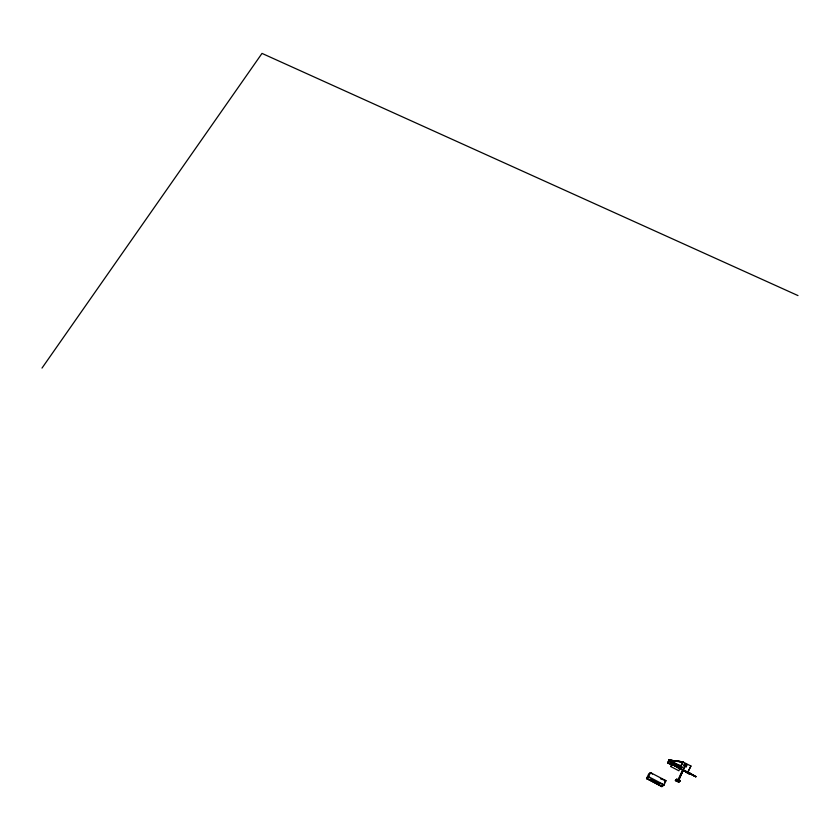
<?xml version="1.0" encoding="UTF-8"?>
<svg xmlns="http://www.w3.org/2000/svg" width="840" height="840" viewBox="0 0 840 840"><rect width="100%" height="100%" fill="white"/><g stroke="black" fill="none" stroke-linecap="round" stroke-linejoin="round"><path stroke-width="1.26" d="M677.964 780.119C678.478 781.547 677.628 777.84 679.34 779.153M677.628 780.486L678.594 780.885L677.764 780.518M670.793 760.977L670.32 761.943M668.976 760.169L668.504 761.219L669.071 760.074L683.046 761.901L668.997 760.126L678.678 765.219L681.387 765.387M695.94 776.454L688.065 772.202M684.936 764.631L684.705 765.135M672.808 764.873L671.433 764.179L695.856 776.822L687.992 772.254M687.141 772.307L684.968 770.574L684.631 771.183L685.871 771.834M688.107 772.223L687.466 772.989L690.911 766.006L682.931 761.943L668.997 760.126M689.336 774.071L689.84 773.125L689.336 774.071L689.703 773.682M689.587 773.766L690.827 774.417L691.089 773.871M690.827 774.417L691.183 773.808M682.931 761.943L680.127 768.138M675.371 780.549L675.948 779.678L676.861 780.266L676.505 779.258L676.2 779.919L676.778 779.048L680.117 780.791L678.689 782.292L675.371 780.549L675.948 779.678M668.65 760.966L681.88 767.875L682.3 766.983L669.06 760.085L667.643 762.846L671.506 764.327M683.561 765.429L684.432 763.623L687.078 765.009L686.217 766.804C680.873 764.4 686.427 766.973 686.227 764.831M684.369 765.775L685.22 764.117M682.51 770.154L678.332 779.226M684.59 765.891L685.398 764.127L678.573 780.581L685.409 765.65M683.645 769.356L678.216 780.297M686.217 766.804L685.524 766.374L686.375 764.715M678.689 782.292L680.117 780.791M684.631 771.183L684.894 770.637M685.797 772.223L686.312 771.256M683.014 761.87L678.856 770.763L670.908 766.605L672.21 763.917L671.024 766.574M668.65 761.093L669.091 760.032L682.909 761.985M672 762.836L672.504 761.87L672.347 762.657L668.819 760.82L667.611 762.899L671.129 764.736L672.409 761.964M672.62 761.87L671.275 764.526M646.579 778.512L661.889 786.566L664.104 784.844L665.942 780.696L650.517 772.601L648.459 774.501L646.558 778.544L661.868 786.597L662.76 784.508M671.926 763.539L672.976 764.526L671.864 763.591M650.517 772.601L648.596 776.685L646.558 778.544M797.99 295.586L262.007 53.403L42 368.088M671.979 764.463C675.36 765.324 679.172 769.272 680.81 769.01L681.051 768.516L671.654 763.728M668.504 761.219L669.06 760.211M672.315 762.71L671.843 762.972L672.494 762.006M648.533 774.533L650.549 772.622L652.47 774.05M671.391 764.274L672.976 764.526M671.129 764.736L671.538 764.389L668.021 762.5M664.503 781.935L666.015 780.727L660.461 778.754M661.836 786.513L664.041 784.77M690.963 766.017L687.404 772.905M686.091 771.708L685.661 772.044L689.43 774.123M677.166 779.604L676.305 780.686L675.644 780.339M676.032 780.896L677.145 780.056M695.835 776.832L671.528 764.096M685.534 764.61L685.923 764.694M678.783 779.048L679.308 779.216M678.594 780.917L678.279 780.308M669.722 760.442L682.857 762.174M679.245 779.226L678.941 778.932M678.521 780.486L679.529 779.341L678.751 779.247M646.653 778.533L664.073 784.791M678.111 780.77L677.744 780.392L678.374 780.78M668.787 760.872L681.901 767.865M676.473 779.709L679.812 781.452M675.675 779.888L678.993 781.63M664.104 784.844L648.596 776.685L661.857 786.534M671.822 763.686L673.05 764.463"/></g></svg>
